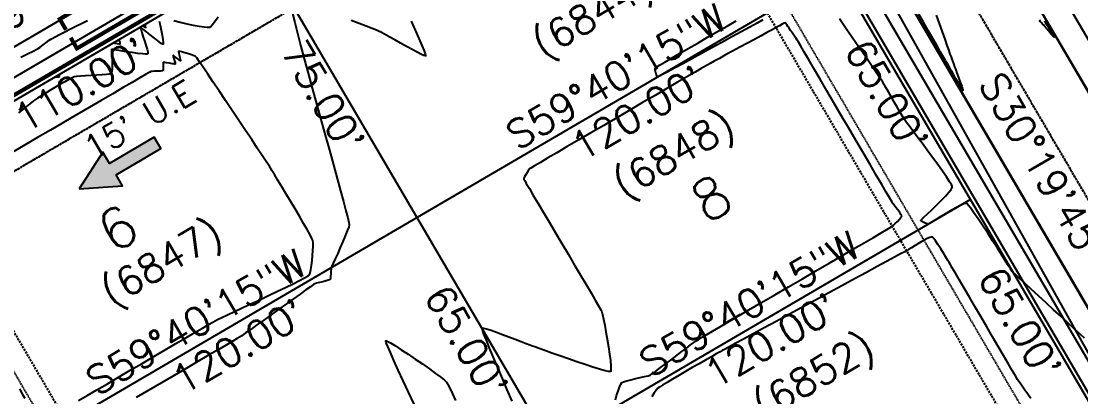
# Model space of a CAD drawing. Header units: feet. Extents: x 23 to 2149517, y -26 to 355304.
# Drawn here: x 2137437.8 to 2137699, y 340911.8 to 341004.5 of the extents above; entities that cross this region are included whole.
import ezdxf

# ---------------------------------------------------------------- set-up
doc = ezdxf.new("R2010")
doc.units = ezdxf.units.FT
doc.header["$MEASUREMENT"] = 0
for name, pattern in [('HIDDEN2', [0.1875, 0.125, -0.0625]), ('xhpc023-pt$0$CL', [0.7, 0.5, -0.05, 0.1, -0.05]), ('xhpc023-pt$0$DASHED', [0.75, 0.5, -0.25]), ('xhpc023-pt$0$HIDDEN2', [0.1875, 0.125, -0.0625])]:
    doc.linetypes.add(name, pattern=pattern)
for name, color, linetype in [('A-EC-CURLEX-MATTING', 6, 'Continuous'), ('A-EC-FLOW-ARROWS', 252, 'Continuous'), ('A-EC-INLET-PROTECTION', 7, 'HIDDEN2'), ('A-EC-SILT-FENCE', 4, 'SILT_FENCE'), ('C-TOPO-MINR-N', 2, 'Continuous'), ('xhpc023-pav$0$A-PV-BC', 2, 'Continuous'), ('xhpc023-pav$0$A-SW-N', 6, 'Continuous'), ('xhpc023-pt$0$A-ADDRESS-N', 6, 'Continuous'), ('xhpc023-pt$0$A-BLDG-SETBACK', 2, 'xhpc023-pt$0$DASHED'), ('xhpc023-pt$0$V-ESMT-UTIL-N', 2, 'xhpc023-pt$0$HIDDEN2'), ('xhpc023-pt$0$V-ESMT-UTIL-TEXT-N', 2, 'Continuous'), ('xhpc023-pt$0$V-LOT-NO', 6, 'Continuous'), ('xhpc023-pt$0$V-PROP-RWAY-N', 7, 'Continuous'), ('xhpc023-pt$0$V-PROP-SUBD-N', 7, 'Continuous'), ('xhpc023-pt$0$V-RWAY-CNTR-N', 4, 'xhpc023-pt$0$CL'), ('xhpc023-pt$0$V-RWAY-CNTR-TEXT-N', 2, 'Continuous'), ('xhpc023-pt$0$V-SUBD-TEXT-N', 2, 'Continuous')]:
    doc.layers.add(name, color=color, linetype=linetype)
doc.styles.get("Standard").update_dxf_attribs({"font": 'arial.ttf'})
doc.styles.add('xhpc023-pt$0$L100', font='simplex', dxfattribs={"height": 10})
doc.styles.add('xhpc023-pt$0$L60', font='simplex', dxfattribs={"height": 6})
doc.styles.add('xhpc023-pt$0$L70', font='simplex.shx', dxfattribs={"height": 7})
doc.linetypes.add('SILT_FENCE', pattern='A,0.5,-0.1,["SF",Standard,S=0.1,R=0,X=-0.1,Y=-0.05],-0.1', length=0.7)

# ---------------------------------------------------------------- blocks, each defined once
blk = doc.blocks.new('xhpc023-pav')
at = {"layer": 'xhpc023-pav$0$A-PV-BC'}
for p, q in [((2137583.64, 341084.45), (2137399.79, 340976.89)), ((2137645.8, 341081.18), (2137856.2, 340721.53)), ((2137617.84, 341075.49), (2137833.97, 340706.07))]:
    blk.add_line(p, q, dxfattribs=at)
at = {"layer": 'xhpc023-pav$0$A-SW-N'}
for p, q in [((2137863.51, 340721.92), (2137649.17, 341088.28)), ((2137591.97, 341077.16), (2137401.71, 340965.85)), ((2137826.88, 340697.39), (2137607.18, 341072.93))]:
    blk.add_line(p, q, dxfattribs=at)
at = {"layer": 'xhpc023-pav$0$A-SW-N', "flags": 128}
blk.add_lwpolyline([(2137577.45, 340534.56), (2137826.54, 340680.29), (2137831.17, 340697.98), (2137609.81, 341076.34), (2137591.42, 341081.47), (2137398.26, 340968.46)], dxfattribs=at)
blk = doc.blocks.new('A$C38D85891')
at = {"layer": 'A-EC-INLET-PROTECTION', "const_width": 1}
for points in [[(7.52, 5.71), (5.97, 8.36), (-9.91, -0.93), (-8.36, -3.58)], [(8.67, 3.76), (10.21, 1.11), (-5.67, -8.18), (-7.21, -5.53)]]:
    blk.add_lwpolyline(points, dxfattribs=at)
blk = doc.blocks.new('xhpc023-pt')
at = {"layer": 'xhpc023-pt$0$A-BLDG-SETBACK'}
for p, q in [((2137591.41, 341058.29), (2137418.78, 340957.3)), ((2137591.41, 341058.29), (2137803.5, 340695.77)), ((2137418.78, 340957.3), (2137465.41, 340877.6))]:
    blk.add_line(p, q, dxfattribs=at)
at = {"layer": 'xhpc023-pt$0$V-ESMT-UTIL-N'}
for p, q in [((2137595.73, 341060.82), (2137414.47, 340954.77)), ((2137595.73, 341060.82), (2137810.34, 340693.98)), ((2137414.47, 340954.77), (2137461.09, 340875.07))]:
    blk.add_line(p, q, dxfattribs=at)
at = {"layer": 'xhpc023-pt$0$V-PROP-RWAY-N'}
for p, q in [((2137592.11, 341076.08), (2137402.58, 340965.19)), ((2137606.52, 341072.07), (2137825.81, 340697.24))]:
    blk.add_line(p, q, dxfattribs=at)
at = {"layer": 'xhpc023-pt$0$V-PROP-SUBD-N'}
for p, q in [((2137497.52, 341020.74), (2137666.68, 340731.59)), ((2137638.97, 341016.6), (2137535.39, 340956.01)), ((2137671.79, 340960.5), (2137568.22, 340899.9)), ((2137535.39, 340956.01), (2137431.82, 340895.41))]:
    blk.add_line(p, q, dxfattribs=at)
at = {"layer": 'xhpc023-pt$0$V-RWAY-CNTR-N'}
blk.add_line((2137610.05, 341115.54), (2137865.06, 340679.65), dxfattribs=at)
at = {"layer": 'xhpc023-pt$0$A-ADDRESS-N', "char_height": 7, "width": 77.1852, "attachment_point": 5, "rotation": 30.3291, "style": 'xhpc023-pt$0$L70'}
for s, insert in [('(6844)', (2137579.26, 341005.35)), ('(6848)', (2137599.2, 340970.75)), ('(6847)', (2137472.95, 340944.07)), ('(6852)', (2137633.68, 340915.99))]:
    blk.add_mtext(s, dxfattribs=dict(at, insert=insert))
at = {"layer": 'xhpc023-pt$0$V-ESMT-UTIL-TEXT-N', "insert": (2137466.96, 340980.05), "char_height": 6, "attachment_point": 5, "rotation": 30.3291, "style": 'xhpc023-pt$0$L60'}
blk.add_mtext("\\A1;15' U.E", dxfattribs=at)
at = {"layer": 'xhpc023-pt$0$V-LOT-NO', "char_height": 10, "width": 34.0116, "attachment_point": 5, "rotation": 30.3291, "style": 'xhpc023-pt$0$L100'}
for s, insert in [('8', (2137607.91, 340960.78, 574.23)), ('6', (2137461.62, 340953.39, 573.45))]:
    blk.add_mtext(s, dxfattribs=dict(at, insert=insert))
at = {"layer": 'xhpc023-pt$0$V-RWAY-CNTR-TEXT-N', "char_height": 7, "attachment_point": 8, "style": 'xhpc023-pt$0$L70'}
for s, insert, rotation in [('S59°40\'15"W ', (2137450.57, 341011.23), 30.3291), ('S30°19\'45"E ', (2137688.55, 340963.54), 300.3291)]:
    blk.add_mtext(s, dxfattribs=dict(at, insert=insert, rotation=rotation))
at = {"layer": 'xhpc023-pt$0$V-SUBD-TEXT-N', "char_height": 7, "style": 'xhpc023-pt$0$L70'}
for s, insert, attachment_point, rotation in [('S59°40\'15"W', (2137586.3, 340987.81), 8, 30.3291), ("110.00'", (2137450.76, 340991.76), 2, 30.3291), ("75.00'", (2137515.25, 340987.67), 2, 300.3291), ("65.00'", (2137654.17, 340987.84), 2, 300.3291), ("120.00'", (2137588.07, 340984.79), 2, 30.3291), ('S59°40\'15"W', (2137619.12, 340931.71), 8, 30.3291), ('S59°40\'15"W', (2137482.72, 340927.22), 8, 30.3291), ("65.00'", (2137687, 340931.74), 2, 300.3291), ("65.00'", (2137550.6, 340927.25), 2, 300.3291), ("120.00'", (2137489.67, 340927.23), 2, 30.3291), ("120.00'", (2137620.89, 340928.69), 2, 30.3291)]:
    blk.add_mtext(s, dxfattribs=dict(at, insert=insert, attachment_point=attachment_point, rotation=rotation))
blk = doc.blocks.new('ARROW')
blk.add_hatch(color=256).paths.add_polyline_path([(0, 0), (12, 6), (12, 2), (28, 2), (28, -2), (12, -2), (12, -6)])
blk.add_lwpolyline([(0, 0), (12, 6), (12, 2), (28, 2), (28, -2), (12, -2), (12, -6), (0, 0)])

msp = doc.modelspace()

# ---------------------------------------------------------------- block references
at = {"layer": 'A-EC-CURLEX-MATTING'}
msp.add_blockref('xhpc023-pt', (0, 0), dxfattribs=at)

# ---------------------------------------------------------------- next in the draw order: hatches: boundary and pattern name
h = msp.add_hatch(dxfattribs=at)
h.set_pattern_fill('SQUARE', color=256, scale=60)
h.set_pattern_definition([(0, (-6.905, -4.04), (0, 7.5), [7.5, -7.5]), (90, (-6.905, -4.04), (-7.5, 5e-16), [7.5, -7.5])])
edge = h.paths.add_edge_path()
edge.add_arc((2138044.92, 340728.89), 582.55, 186.44584, 221.75502, ccw=False)
edge.add_arc((2136881.47, 340563.61), 593.06, 9.69591, 28.02375)
edge.add_line((2137404.99, 340842.25), (2137360.89, 340917.63))
edge.add_arc((2137447.71, 341046.59), 155.46, 211.2, 236.0487, ccw=False)
edge.add_line((2137314.74, 340966.06), (2137301.64, 340964.69))
edge.add_line((2137301.64, 340964.69), (2137293.91, 340952.91))
edge.add_line((2137293.91, 340952.91), (2137303.61, 340937.49))
edge.add_line((2137303.61, 340937.49), (2137345.99, 340840.89))
edge.add_line((2137345.99, 340840.89), (2137331.35, 340808.34))
edge.add_line((2137331.35, 340808.34), (2137355.48, 340807.85))
edge.add_line((2137355.48, 340807.85), (2137372.7, 340756.32))
edge.add_line((2137372.7, 340756.32), (2137351.03, 340683.38))
edge.add_line((2137351.03, 340683.38), (2137357.98, 340661.33))
edge.add_line((2137357.98, 340661.33), (2137454.6, 340604.08))
edge.add_line((2137454.6, 340604.08), (2137415.55, 340530.51))
edge.add_line((2137415.55, 340530.51), (2137390.5, 340493.75))
edge.add_line((2137390.5, 340493.75), (2137422.03, 340493.4))
edge.add_line((2137422.03, 340493.4), (2137396.26, 340470.45))
edge.add_line((2137396.26, 340470.45), (2137454.81, 340441.95))
edge.add_line((2137454.81, 340441.95), (2137478.72, 340421.22))
edge.add_line((2137478.72, 340421.22), (2137537.81, 340413.16))
edge.add_line((2137537.81, 340413.16), (2137543.89, 340415.23))
edge.add_line((2137543.89, 340415.23), (2137550, 340414.64))
edge.add_line((2137550, 340414.64), (2137577.55, 340364.92))
edge.add_line((2137577.55, 340364.92), (2137601.62, 340330.66))
edge.add_line((2137601.62, 340330.66), (2137610.34, 340340.94))

# ---------------------------------------------------------------- next in the draw order: linework, layer by layer
for points in [[(2137660.46, 340381.44, -0.020999), (2137590.35, 340472.58, -0.432054), (2137598.5, 340508.07), (2137827.01, 340641.75, -0.15088), (2137838.5, 340644.44, 0.784499), (2137861.31, 340715.67, -0.088743), (2137856.2, 340721.53), (2137645.8, 341081.18, -0.149441), (2137643.1, 341092.55, 0.824303), (2137569.98, 341111.7, -0.149441), (2137562.05, 341103.1), (2137394.11, 341004.84, -0.149441), (2137382.73, 341002.15, 0.824289), (2137363.58, 340929.03, -0.14935), (2137372.18, 340921.1), (2137414.92, 340848.06, -0.100424), (2137477.46, 340664.97, 0.039884), (2137497.71, 340569.37, 1.206369)], [(2137825.01, 340671.87, 0.414214), (2137833.97, 340706.07), (2137615.32, 341079.81, 0.414214), (2137587.95, 341086.97), (2137395.42, 340974.33, 0.413395), (2137388.31, 340947), (2137438.22, 340861.69, -0.086514), (2137499.82, 340696.41, 0.043454), (2137527.06, 340598.38, 0.028283), (2137550.33, 340536.9, 0.447083), (2137578.7, 340527.77), (2137825.01, 340671.87)]]:
    msp.add_lwpolyline(points, format="xyb", dxfattribs=at)
msp.add_lwpolyline([(2137823.09, 340682.91, -0.002722), (2137826.88, 340697.39), (2137613.59, 341078.8, 0.414214), (2137599.91, 341082.38), (2137407.39, 340969.75, 0.413052), (2137403.85, 340956.09), (2137453.76, 340870.78, -0.086514), (2137516.55, 340702.29, 0.043568), (2137543.42, 340605.67, 0.028398), (2137566.37, 340545, 0.447083), (2137580.56, 340540.44)], format="xyb", close=True, dxfattribs=at)
at = {"layer": 'C-TOPO-MINR-N', "color": 2, "linetype": 'Continuous', "lineweight": -3}
for points, elevation in [([(2137504.7, 341006.32), (2137505.24, 341004.14), (2137505.91, 341001.51), (2137506.71, 340998.51), (2137507.6, 340995.19), (2137508.56, 340991.64), (2137509.58, 340987.91), (2137510.64, 340984.08), (2137511.71, 340980.2), (2137512.77, 340976.36), (2137513.8, 340972.61), (2137514.79, 340969.03), (2137515.71, 340965.68), (2137516.55, 340962.64), (2137517.27, 340959.96), (2137517.87, 340957.71), (2137518.32, 340955.98), (2137518.6, 340954.81), (2137518.69, 340954.28), (2137518.55, 340953.68), (2137518.2, 340952.72), (2137517.71, 340951.49), (2137517.12, 340950.09), (2137516.48, 340948.62), (2137515.84, 340947.18), (2137515.24, 340945.86), (2137514.75, 340944.77), (2137514.41, 340944), (2137514.26, 340943.64), (2137514.22, 340943.31), (2137514.19, 340942.78), (2137514.15, 340942.14), (2137514.1, 340941.51), (2137514.05, 340941.09), (2137514.01, 340940.86), (2137513.97, 340940.76), (2137513.95, 340940.73), (2137513.92, 340940.7), (2137513.81, 340940.64), (2137513.52, 340940.54), (2137512.99, 340940.39), (2137512.17, 340940.19), (2137511.32, 340939.99), (2137510.62, 340939.81), (2137510.19, 340939.67), (2137509.86, 340939.46), (2137509.1, 340938.93), (2137507.99, 340938.14), (2137506.59, 340937.14), (2137504.97, 340935.98), (2137503.19, 340934.71), (2137501.33, 340933.38), (2137499.46, 340932.04), (2137497.63, 340930.73), (2137495.92, 340929.51), (2137494.4, 340928.43), (2137493.13, 340927.53), (2137492.18, 340926.86), (2137491.62, 340926.48), (2137491.07, 340926.15), (2137489.97, 340925.5), (2137488.39, 340924.56), (2137486.39, 340923.39), (2137484.03, 340922.02), (2137481.39, 340920.47), (2137478.53, 340918.8), (2137475.51, 340917.05), (2137472.4, 340915.23), (2137469.27, 340913.41), (2137466.18, 340911.61)], 573), ([(2137663.32, 341005.97), (2137664.08, 341003.87), (2137664.79, 341001.86), (2137665.45, 341000.02), (2137666.01, 340998.44), (2137666.46, 340997.19), (2137666.76, 340996.35), (2137666.89, 340995.99), (2137667.01, 340995.64), (2137667.21, 340995.09), (2137667.45, 340994.43), (2137667.68, 340993.77), (2137667.88, 340993.22), (2137668, 340992.87), (2137668.16, 340992.44), (2137668.48, 340991.62), (2137668.87, 340990.56), (2137669.29, 340989.44), (2137669.65, 340988.43), (2137669.86, 340987.81), (2137669.95, 340987.51), (2137669.97, 340987.41), (2137669.96, 340987.39), (2137669.94, 340987.4), (2137669.88, 340987.48), (2137669.7, 340987.74), (2137669.36, 340988.3), (2137668.82, 340989.22), (2137668.24, 340990.25), (2137667.7, 340991.22), (2137667.28, 340991.96), (2137667.07, 340992.33), (2137666.89, 340992.63), (2137666.61, 340993.12), (2137666.29, 340993.67), (2137666, 340994.16), (2137665.82, 340994.47), (2137665.63, 340994.8), (2137665.16, 340995.62), (2137664.46, 340996.84), (2137663.57, 340998.39), (2137662.54, 341000.19), (2137661.41, 341002.14), (2137660.23, 341004.18), (2137659.05, 341006.22)], 572), ([(2137471.86, 341004.5), (2137472.1, 341003.44), (2137472.35, 341002.22), (2137472.58, 341001), (2137472.76, 340999.92), (2137472.83, 340999.26), (2137472.84, 340998.94), (2137472.81, 340998.82), (2137472.79, 340998.79), (2137472.76, 340998.78), (2137472.65, 340998.82), (2137472.37, 340998.97), (2137471.85, 340999.35), (2137471.01, 341000), (2137470.06, 341000.76), (2137469.12, 341001.52), (2137468.29, 341002.17), (2137467.76, 341002.55), (2137467.5, 341002.7), (2137467.39, 341002.74), (2137467.36, 341002.73), (2137467.34, 341002.71), (2137467.33, 341002.6), (2137467.38, 341002.3), (2137467.54, 341001.71), (2137467.84, 341000.74), (2137468.2, 340999.63), (2137468.56, 340998.51), (2137468.86, 340997.52), (2137469.01, 340996.9), (2137469.05, 340996.57), (2137469.04, 340996.44), (2137469.02, 340996.4), (2137468.99, 340996.38), (2137468.86, 340996.35), (2137468.5, 340996.35), (2137467.78, 340996.4), (2137466.6, 340996.53), (2137465.22, 340996.72), (2137463.78, 340996.93), (2137462.42, 340997.15), (2137461.29, 340997.33), (2137460.5, 340997.46), (2137460.21, 340997.51), (2137460.16, 340997.48), (2137460.12, 340997.45), (2137460.13, 340997.21), (2137460.16, 340996.58), (2137460.2, 340995.69), (2137460.23, 340994.65), (2137460.24, 340993.59), (2137460.22, 340992.64), (2137460.18, 340992.03), (2137460.12, 340991.71), (2137460.07, 340991.57), (2137460.04, 340991.53), (2137460, 340991.5), (2137459.87, 340991.45), (2137459.53, 340991.38), (2137458.86, 340991.3), (2137457.75, 340991.21), (2137456.44, 340991.14), (2137455.05, 340991.07), (2137453.69, 340991), (2137452.47, 340990.92), (2137451.5, 340990.83), (2137450.9, 340990.73), (2137450.39, 340990.5), (2137449.59, 340990.08), (2137448.55, 340989.5), (2137447.38, 340988.82), (2137446.12, 340988.08), (2137444.87, 340987.33), (2137443.7, 340986.61), (2137442.67, 340985.98), (2137441.87, 340985.48), (2137441.37, 340985.15), (2137440.89, 340984.79), (2137439.99, 340984.08), (2137438.73, 340983.08), (2137437.18, 340981.85)], 572), ([(2137437.76, 340995.59), (2137439.42, 340996.42), (2137440.75, 340997.08), (2137441.65, 340997.53), (2137442.04, 340997.73), (2137442.39, 340997.98), (2137442.93, 340998.39), (2137443.58, 340998.88), (2137444.22, 340999.37), (2137444.76, 340999.78), (2137445.11, 341000.02), (2137445.46, 341000.21), (2137446.21, 341000.6), (2137447.28, 341001.15), (2137448.56, 341001.81), (2137449.98, 341002.54), (2137451.45, 341003.28), (2137452.86, 341004), (2137454.14, 341004.66)], 571), ([(2137475.49, 341004.6), (2137477.02, 341004.21), (2137478.63, 341003.84), (2137480.21, 341003.5), (2137481.68, 341003.22), (2137482.92, 341003.03), (2137483.7, 341002.95), (2137484.12, 341002.95), (2137484.31, 341002.98), (2137484.38, 341003), (2137484.44, 341003.03), (2137484.6, 341003.17), (2137484.91, 341003.53), (2137485.47, 341004.28), (2137486.35, 341005.56)], 572), ([(2137533.98, 341004.48), (2137534.97, 341002.23), (2137535.86, 341000.21), (2137536.59, 340998.5), (2137537.14, 340997.16), (2137537.42, 340996.42), (2137537.52, 340996.07), (2137537.54, 340995.95), (2137537.53, 340995.92), (2137537.5, 340995.91), (2137537.38, 340995.92), (2137537.08, 340996.01), (2137536.48, 340996.28), (2137535.46, 340996.79), (2137534.2, 340997.46), (2137532.8, 340998.22), (2137531.34, 340999.04), (2137529.9, 340999.85), (2137528.55, 341000.61), (2137527.38, 341001.26), (2137526.48, 341001.75), (2137525.92, 341002.03), (2137525.37, 341002.26), (2137524.33, 341002.66), (2137522.89, 341003.21), (2137521.13, 341003.87), (2137519.14, 341004.62)], 573), ([(2137584.28, 340911.07), (2137584.6, 340912.13), (2137584.95, 340913.2), (2137585.29, 340914.15), (2137585.6, 340914.89), (2137585.85, 340915.29), (2137586.28, 340915.51), (2137587.07, 340915.75), (2137588.1, 340916.01), (2137589.26, 340916.27), (2137590.43, 340916.53), (2137591.5, 340916.77), (2137592.35, 340916.99), (2137592.87, 340917.16), (2137593.3, 340917.43), (2137594.07, 340917.98), (2137595.1, 340918.74), (2137596.33, 340919.66), (2137597.68, 340920.68), (2137599.07, 340921.74), (2137600.44, 340922.78), (2137601.71, 340923.74), (2137602.8, 340924.57), (2137603.64, 340925.2), (2137604.17, 340925.57), (2137604.65, 340925.86), (2137605.68, 340926.48), (2137607.22, 340927.38), (2137609.2, 340928.54), (2137611.56, 340929.92), (2137614.24, 340931.49), (2137617.18, 340933.21), (2137620.32, 340935.04), (2137623.61, 340936.96), (2137626.98, 340938.92), (2137630.37, 340940.9), (2137633.73, 340942.86), (2137636.99, 340944.76), (2137640.1, 340946.58), (2137642.99, 340948.27), (2137645.61, 340949.79), (2137647.89, 340951.13), (2137649.79, 340952.24), (2137651.23, 340953.08), (2137652.15, 340953.63), (2137652.51, 340953.85), (2137652.81, 340954.11), (2137653.28, 340954.55), (2137653.82, 340955.08), (2137654.33, 340955.62), (2137654.65, 340955.99), (2137654.81, 340956.22), (2137654.86, 340956.32), (2137654.87, 340956.36), (2137654.87, 340956.41), (2137654.83, 340956.53), (2137654.68, 340956.78), (2137654.38, 340957.22), (2137653.9, 340957.88), (2137653.39, 340958.53), (2137652.96, 340959.09), (2137652.7, 340959.44), (2137652.47, 340959.82), (2137651.91, 340960.78), (2137651.04, 340962.25), (2137649.92, 340964.17), (2137648.58, 340966.46), (2137647.06, 340969.07), (2137645.4, 340971.91), (2137643.63, 340974.92), (2137641.81, 340978.04), (2137639.97, 340981.19), (2137638.15, 340984.3), (2137636.39, 340987.31), (2137634.73, 340990.16), (2137633.21, 340992.76), (2137631.87, 340995.06), (2137630.74, 340996.97), (2137629.88, 340998.45), (2137629.31, 340999.41), (2137629.09, 340999.79), (2137628.84, 341000.17), (2137628.43, 341000.77), (2137627.94, 341001.48), (2137627.47, 341002.16), (2137627.11, 341002.7), (2137626.93, 341002.95), (2137626.79, 341003.19), (2137626.56, 341003.56), (2137626.34, 341003.92), (2137626.18, 341004.09), (2137625.92, 341003.99), (2137625.39, 341003.71), (2137624.77, 341003.35), (2137624.2, 341003.03), (2137623.86, 341002.83), (2137623.54, 341002.66), (2137622.78, 341002.25), (2137621.65, 341001.64), (2137620.23, 341000.87), (2137618.59, 340999.98), (2137616.82, 340999.03), (2137615, 340998.04), (2137613.18, 340997.06), (2137611.46, 340996.12), (2137609.92, 340995.28), (2137608.61, 340994.57), (2137607.64, 340994.04), (2137607.06, 340993.72), (2137606.54, 340993.42), (2137605.47, 340992.8), (2137603.91, 340991.89), (2137601.93, 340990.74), (2137599.59, 340989.38), (2137596.95, 340987.84), (2137594.07, 340986.16), (2137591.01, 340984.38), (2137587.84, 340982.52), (2137584.62, 340980.64), (2137581.4, 340978.76), (2137578.26, 340976.93), (2137575.25, 340975.17), (2137572.44, 340973.52), (2137569.88, 340972.02), (2137567.65, 340970.71), (2137565.79, 340969.61), (2137564.38, 340968.78), (2137563.47, 340968.23), (2137563.12, 340968.02), (2137562.88, 340967.7), (2137562.51, 340967.15), (2137562.12, 340966.51), (2137561.87, 340966.05), (2137561.74, 340965.77), (2137561.7, 340965.64), (2137561.69, 340965.6), (2137561.7, 340965.58), (2137561.75, 340965.47), (2137561.93, 340965.14), (2137562.33, 340964.43), (2137563.08, 340963.15), (2137564.06, 340961.48), (2137565.24, 340959.49), (2137566.57, 340957.24), (2137568.02, 340954.8), (2137569.55, 340952.22), (2137571.12, 340949.57), (2137572.7, 340946.91), (2137574.25, 340944.29), (2137575.72, 340941.8), (2137577.09, 340939.48), (2137578.3, 340937.4), (2137579.33, 340935.62), (2137580.14, 340934.2), (2137580.69, 340933.21), (2137580.93, 340932.71), (2137581.11, 340932.06), (2137581.35, 340930.95), (2137581.65, 340929.5), (2137581.96, 340927.8), (2137582.28, 340925.97), (2137582.58, 340924.1), (2137582.85, 340922.31), (2137583.05, 340920.71), (2137583.18, 340919.38), (2137583.2, 340918.61), (2137583.18, 340918.22), (2137583.13, 340918.07), (2137583.1, 340918.03), (2137583.06, 340918.01), (2137582.91, 340918), (2137582.53, 340918.05), (2137581.75, 340918.23), (2137580.41, 340918.61), (2137578.74, 340919.13), (2137576.84, 340919.75), (2137574.8, 340920.44), (2137572.69, 340921.17), (2137570.62, 340921.89), (2137568.66, 340922.58), (2137566.92, 340923.21), (2137565.47, 340923.73), (2137564.41, 340924.1), (2137563.83, 340924.31), (2137563.24, 340924.53), (2137562.28, 340924.89), (2137561.03, 340925.38), (2137559.59, 340925.93), (2137558.04, 340926.53), (2137556.48, 340927.11), (2137554.97, 340927.66), (2137553.63, 340928.13), (2137552.53, 340928.47), (2137551.88, 340928.64), (2137551.56, 340928.68), (2137551.43, 340928.67), (2137551.4, 340928.65), (2137551.39, 340928.62), (2137551.41, 340928.48), (2137551.52, 340928.08), (2137551.82, 340927.24), (2137552.41, 340925.72), (2137553.2, 340923.79), (2137554.15, 340921.52), (2137555.22, 340918.99), (2137556.37, 340916.3), (2137557.57, 340913.52), (2137558.78, 340910.75)], 574), ([(2137620.66, 341004.78), (2137619.2, 341003.98), (2137617.39, 341002.98), (2137615.28, 341001.83), (2137612.97, 341000.57), (2137610.53, 340999.23), (2137608.02, 340997.87), (2137605.53, 340996.51), (2137603.13, 340995.2), (2137600.89, 340993.98), (2137598.88, 340992.9), (2137597.18, 340991.99), (2137595.87, 340991.29), (2137595.14, 340990.91), (2137594.82, 340990.75), (2137594.71, 340990.7), (2137594.69, 340990.7), (2137594.67, 340990.71), (2137594.61, 340990.79), (2137594.52, 340991.01), (2137594.37, 340991.43), (2137594.2, 340992.04), (2137594.1, 340992.48), (2137594.07, 340992.73), (2137594.07, 340992.84), (2137594.07, 340992.88), (2137594.09, 340992.89), (2137594.19, 340992.96), (2137594.5, 340993.16), (2137595.2, 340993.58), (2137596.47, 340994.34), (2137598.12, 340995.31), (2137600.07, 340996.45), (2137602.25, 340997.72), (2137604.58, 340999.08), (2137607, 341000.49), (2137609.43, 341001.9), (2137611.8, 341003.27), (2137614.03, 341004.57)], 573), ([(2137699.91, 340926.24), (2137698.83, 340927.24), (2137697.46, 340928.5), (2137695.87, 340929.97), (2137694.13, 340931.58), (2137692.29, 340933.27), (2137690.43, 340934.99), (2137688.61, 340936.68), (2137686.89, 340938.27), (2137685.33, 340939.7), (2137684.01, 340940.93), (2137682.99, 340941.88), (2137682.32, 340942.49), (2137682.08, 340942.71), (2137681.97, 340942.87), (2137681.88, 340943), (2137681.84, 340943.07), (2137681.67, 340943.34), (2137681.19, 340944.1), (2137680.46, 340945.26), (2137679.53, 340946.73), (2137678.44, 340948.43), (2137677.27, 340950.26), (2137676.05, 340952.14), (2137674.83, 340953.98), (2137673.69, 340955.69), (2137672.65, 340957.18), (2137671.79, 340958.38), (2137671.25, 340959.05), (2137670.96, 340959.37), (2137670.82, 340959.48), (2137670.77, 340959.5), (2137670.71, 340959.51), (2137670.53, 340959.48), (2137670.15, 340959.36), (2137669.46, 340959.06), (2137668.38, 340958.5), (2137667.13, 340957.81), (2137665.82, 340957.05), (2137664.53, 340956.27), (2137663.35, 340955.56), (2137662.37, 340954.97), (2137661.69, 340954.56), (2137661.39, 340954.41), (2137661.11, 340954.48), (2137660.65, 340954.66), (2137660.14, 340954.89), (2137659.8, 340955.07), (2137659.63, 340955.18), (2137659.56, 340955.24), (2137659.55, 340955.26), (2137659.56, 340955.28), (2137659.63, 340955.36), (2137659.85, 340955.59), (2137660.34, 340956.08), (2137661.21, 340956.92), (2137662.26, 340957.94), (2137663.41, 340959.07), (2137664.56, 340960.22), (2137665.62, 340961.32), (2137666.5, 340962.29), (2137667.01, 340962.93), (2137667.25, 340963.29), (2137667.33, 340963.47), (2137667.34, 340963.54), (2137667.33, 340963.6), (2137667.28, 340963.77), (2137667.09, 340964.15), (2137666.66, 340964.86), (2137665.88, 340966.05), (2137664.89, 340967.49), (2137663.73, 340969.11), (2137662.47, 340970.84), (2137661.17, 340972.61), (2137659.88, 340974.35), (2137658.67, 340975.97), (2137657.58, 340977.42), (2137656.69, 340978.62), (2137656.05, 340979.49), (2137655.71, 340979.97), (2137655.4, 340980.47), (2137654.93, 340981.27), (2137654.34, 340982.28), (2137653.67, 340983.44), (2137652.95, 340984.68), (2137652.24, 340985.91), (2137651.57, 340987.07), (2137650.97, 340988.09), (2137650.51, 340988.88), (2137650.2, 340989.39), (2137649.87, 340989.88), (2137649.26, 340990.79), (2137648.42, 340992.03), (2137647.39, 340993.54), (2137646.23, 340995.23), (2137645, 340997.03), (2137643.74, 340998.87), (2137642.51, 341000.66), (2137641.37, 341002.33), (2137640.36, 341003.81), (2137639.53, 341005.01)], 573), ([(2137690.06, 341004.54), (2137690.18, 341004.31), (2137690.34, 341004.06), (2137690.68, 341003.51), (2137691.13, 341002.78), (2137691.6, 341002), (2137692.02, 341001.28), (2137692.27, 341000.83), (2137692.38, 341000.61), (2137692.41, 341000.54), (2137692.4, 341000.52), (2137692.39, 341000.53), (2137692.3, 341000.59), (2137692.09, 341000.82), (2137691.66, 341001.29), (2137691.02, 341002.05), (2137690.37, 341002.83), (2137689.85, 341003.45), (2137689.6, 341003.75), (2137689.4, 341003.97), (2137689.09, 341004.33), (2137688.78, 341004.69)], 572), ([(2137451.95, 340910.85), (2137454.06, 340912.09), (2137456.46, 340913.49), (2137459.07, 340915.02), (2137461.83, 340916.65), (2137464.7, 340918.33), (2137467.61, 340920.03), (2137470.5, 340921.73), (2137473.3, 340923.37), (2137475.96, 340924.93), (2137478.42, 340926.37), (2137480.62, 340927.65), (2137482.5, 340928.75), (2137484, 340929.62), (2137485.05, 340930.22), (2137485.61, 340930.53), (2137486.21, 340930.84), (2137487.25, 340931.34), (2137488.67, 340932), (2137490.38, 340932.81), (2137492.32, 340933.72), (2137494.42, 340934.71), (2137496.61, 340935.74), (2137498.82, 340936.78), (2137500.98, 340937.81), (2137503.01, 340938.79), (2137504.85, 340939.69), (2137506.44, 340940.48), (2137507.68, 340941.13), (2137508.53, 340941.6), (2137508.9, 340941.88), (2137509.09, 340942.35), (2137509.26, 340943.16), (2137509.41, 340944.21), (2137509.55, 340945.41), (2137509.65, 340946.67), (2137509.73, 340947.89), (2137509.76, 340948.98), (2137509.76, 340949.84), (2137509.71, 340950.38), (2137509.5, 340950.87), (2137509.02, 340951.78), (2137508.32, 340953.04), (2137507.43, 340954.58), (2137506.42, 340956.32), (2137505.32, 340958.18), (2137504.19, 340960.09), (2137503.07, 340961.97), (2137502, 340963.74), (2137501.04, 340965.33), (2137500.23, 340966.66), (2137499.62, 340967.66), (2137499.26, 340968.24), (2137499.26, 340968.24), (2137499.22, 340968.31), (2137499.08, 340968.52), (2137498.78, 340968.98), (2137498.21, 340969.85), (2137497.24, 340971.32), (2137496.03, 340973.14), (2137494.64, 340975.24), (2137493.12, 340977.53), (2137491.5, 340979.96), (2137489.84, 340982.44), (2137488.19, 340984.92), (2137486.59, 340987.3), (2137485.1, 340989.52), (2137483.75, 340991.52), (2137482.6, 340993.21), (2137481.7, 340994.52), (2137481.09, 340995.39), (2137480.82, 340995.74), (2137480.46, 340995.92), (2137479.82, 340996.15), (2137479.03, 340996.41), (2137478.2, 340996.66), (2137477.45, 340996.87), (2137476.98, 340996.98), (2137476.75, 340997.02), (2137476.66, 340997.03), (2137476.64, 340997.02), (2137476.63, 340997), (2137476.63, 340996.9), (2137476.67, 340996.65), (2137476.77, 340996.17), (2137476.93, 340995.51), (2137477.03, 340995.04), (2137477.07, 340994.8), (2137477.07, 340994.71), (2137477.07, 340994.69), (2137477.05, 340994.69), (2137476.97, 340994.73), (2137476.77, 340994.86), (2137476.41, 340995.15), (2137475.9, 340995.55), (2137475.54, 340995.84), (2137475.35, 340995.97), (2137475.27, 340996.01), (2137475.25, 340996.01), (2137475.25, 340995.99), (2137475.25, 340995.91), (2137475.31, 340995.69), (2137475.44, 340995.27), (2137475.63, 340994.67), (2137475.76, 340994.25), (2137475.81, 340994.01), (2137475.82, 340993.92), (2137475.81, 340993.9), (2137475.79, 340993.89), (2137475.7, 340993.88), (2137475.48, 340993.9), (2137475.03, 340993.97), (2137474.35, 340994.08), (2137473.67, 340994.2), (2137473.22, 340994.26), (2137472.98, 340994.28), (2137472.89, 340994.28), (2137472.87, 340994.27), (2137472.86, 340994.25), (2137472.84, 340994.16), (2137472.82, 340993.95), (2137472.83, 340993.56), (2137472.85, 340993), (2137472.86, 340992.61), (2137472.85, 340992.39), (2137472.83, 340992.3), (2137472.81, 340992.27), (2137472.79, 340992.26), (2137472.71, 340992.23), (2137472.48, 340992.2), (2137472.05, 340992.17), (2137471.38, 340992.13), (2137470.7, 340992.1), (2137470.12, 340992.06), (2137469.77, 340992.01), (2137469.41, 340991.81), (2137468.48, 340991.28), (2137467.06, 340990.46), (2137465.19, 340989.37), (2137462.94, 340988.07), (2137460.38, 340986.57), (2137457.57, 340984.93), (2137454.56, 340983.18), (2137451.43, 340981.34), (2137448.23, 340979.47), (2137445.02, 340977.6), (2137441.88, 340975.75), (2137438.85, 340973.98), (2137436.01, 340972.31)], 573), ([(2137686.67, 340911.37), (2137685.92, 340912.43), (2137685.19, 340913.45), (2137684.54, 340914.37), (2137684.03, 340915.11), (2137683.7, 340915.6), (2137683.43, 340916.04), (2137682.88, 340916.97), (2137682.09, 340918.31), (2137681.1, 340920.01), (2137679.93, 340922), (2137678.64, 340924.22), (2137677.25, 340926.6), (2137675.81, 340929.07), (2137674.35, 340931.57), (2137672.91, 340934.04), (2137671.53, 340936.41), (2137670.24, 340938.62), (2137669.08, 340940.6), (2137668.1, 340942.28), (2137667.32, 340943.61), (2137666.79, 340944.51), (2137666.54, 340944.93), (2137666.23, 340945.44), (2137665.75, 340946.25), (2137665.14, 340947.25), (2137664.48, 340948.33), (2137663.8, 340949.38), (2137663.18, 340950.28), (2137662.75, 340950.83), (2137662.5, 340951.1), (2137662.36, 340951.2), (2137662.31, 340951.22), (2137662.25, 340951.22), (2137662.09, 340951.2), (2137661.75, 340951.09), (2137661.16, 340950.82), (2137660.24, 340950.34), (2137659.23, 340949.75), (2137658.21, 340949.14), (2137657.27, 340948.56), (2137656.52, 340948.1), (2137656.04, 340947.82), (2137655.61, 340947.59), (2137654.6, 340947.04), (2137653.09, 340946.22), (2137651.14, 340945.17), (2137648.8, 340943.9), (2137646.14, 340942.46), (2137643.23, 340940.88), (2137640.12, 340939.2), (2137636.88, 340937.44), (2137633.58, 340935.65), (2137630.27, 340933.86), (2137627.02, 340932.09), (2137623.88, 340930.4), (2137620.93, 340928.8), (2137618.23, 340927.33), (2137615.84, 340926.03), (2137613.82, 340924.94), (2137612.24, 340924.07), (2137611.15, 340923.48), (2137610.62, 340923.19), (2137610.08, 340922.88), (2137609.16, 340922.36), (2137607.96, 340921.68), (2137606.52, 340920.86), (2137604.93, 340919.95), (2137603.25, 340918.99), (2137601.55, 340918.01), (2137599.9, 340917.05), (2137598.37, 340916.15), (2137597.02, 340915.35), (2137595.92, 340914.69), (2137595.15, 340914.2), (2137594.77, 340913.92), (2137594.41, 340913.47), (2137593.87, 340912.73), (2137593.24, 340911.78)], 574), ([(2137534.69, 340909.98), (2137533.31, 340912.93), (2137532, 340915.76), (2137530.78, 340918.39), (2137529.71, 340920.73), (2137528.83, 340922.7), (2137528.17, 340924.23), (2137527.83, 340925.08), (2137527.7, 340925.47), (2137527.67, 340925.6), (2137527.68, 340925.63), (2137527.71, 340925.63), (2137527.84, 340925.61), (2137528.17, 340925.46), (2137528.86, 340925.07), (2137530.05, 340924.35), (2137531.52, 340923.41), (2137533.19, 340922.3), (2137534.95, 340921.11), (2137536.73, 340919.88), (2137538.43, 340918.68), (2137539.97, 340917.57), (2137541.25, 340916.61), (2137542.19, 340915.86), (2137542.7, 340915.38), (2137543.02, 340914.86), (2137543.51, 340913.88), (2137544.14, 340912.51), (2137544.89, 340910.85)], 573), ([(2137437.4, 340913.72), (2137438.19, 340912.36), (2137438.72, 340911.45)], 573)]:
    msp.add_lwpolyline(points, dxfattribs=dict(at, elevation=elevation))
at = {"layer": 'C-TOPO-MINR-N', "color": 2, "linetype": 'Continuous', "lineweight": -3, "elevation": 571}
for points in [[(2137468.39, 341003.6), (2137468.38, 341003.6), (2137468.33, 341003.58), (2137468.21, 341003.52), (2137468.04, 341003.42), (2137467.93, 341003.32), (2137468.07, 341003.19), (2137468.35, 341002.98), (2137468.52, 341002.88), (2137468.51, 341003.07), (2137468.45, 341003.41), (2137468.39, 341003.6)], [(2137461.99, 340999.85), (2137461.97, 340999.85), (2137461.89, 340999.82), (2137461.68, 340999.72), (2137461.31, 340999.52), (2137460.89, 340999.26), (2137460.7, 340999.1), (2137460.94, 340999.03), (2137461.46, 340998.96), (2137461.98, 340998.91), (2137462.24, 340998.91), (2137462.21, 340999.17), (2137462.1, 340999.61), (2137461.99, 340999.85)], [(2137447.27, 340990.79), (2137447.27, 340990.8), (2137447.28, 340990.85), (2137447.29, 340990.96), (2137447.29, 340991.12), (2137447.27, 340991.24), (2137447.12, 340991.17), (2137446.81, 340990.99), (2137446.5, 340990.81), (2137446.37, 340990.71), (2137446.6, 340990.71), (2137447.02, 340990.75), (2137447.27, 340990.79)]]:
    msp.add_lwpolyline(points, close=True, dxfattribs=at)

# ---------------------------------------------------------------- next in the draw order: block references
msp.add_blockref('xhpc023-pav', (0, 0))
at = {"layer": 'A-EC-FLOW-ARROWS', "xscale": -0.7999999999999997, "yscale": 0.8, "zscale": 0.8, "rotation": 210.4093834369042}
msp.add_blockref('ARROW', (2137452.13, 340963.11), dxfattribs=at)
at = {"layer": 'A-EC-SILT-FENCE'}
msp.add_blockref('A$C38D85891', (2137457.24, 341005.92), dxfattribs=at)

doc.saveas('drawing.dxf')
